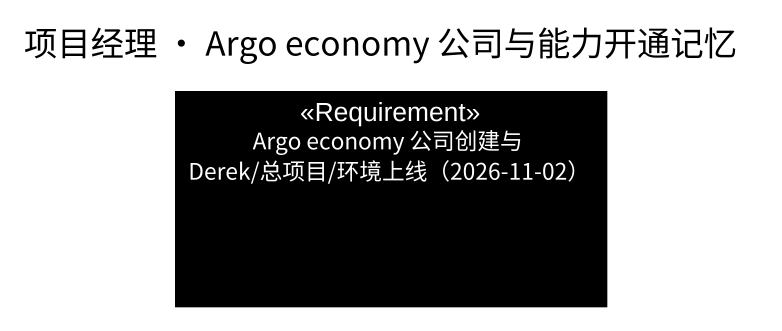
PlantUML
@startuml
title 项目经理 · Argo economy 公司与能力开通记忆
hide circle
hide empty members
class "Argo economy 公司创建与 Derek/总项目/环境上线（2026-11-02）" as Argo_economy_公司创建与_Derek <<Requirement>> #000000
@enduml
